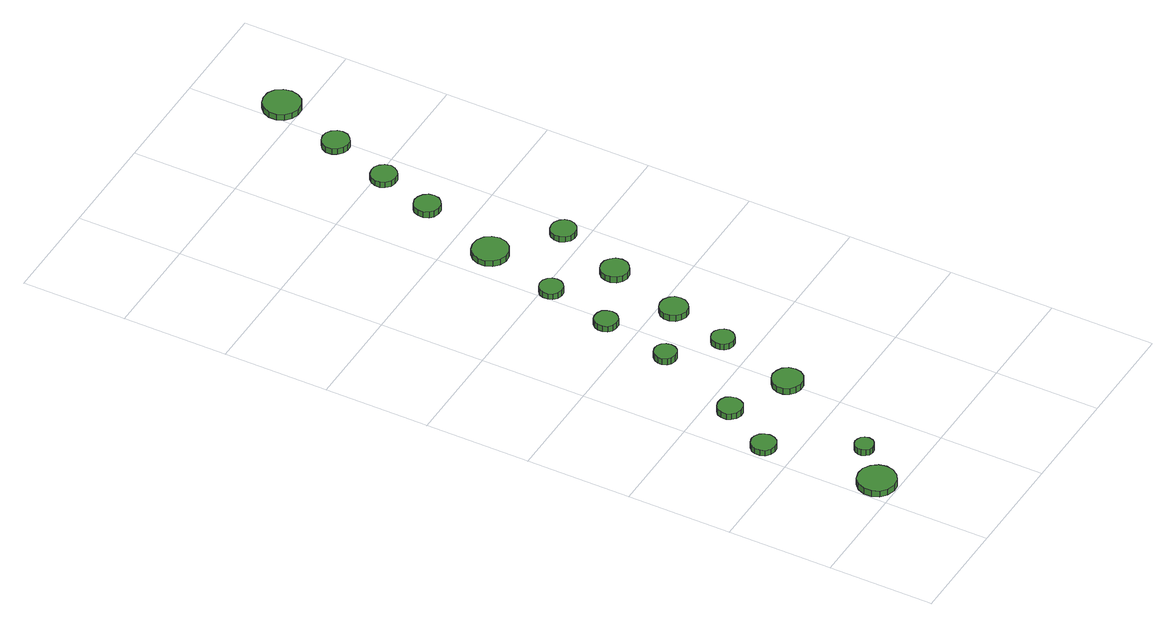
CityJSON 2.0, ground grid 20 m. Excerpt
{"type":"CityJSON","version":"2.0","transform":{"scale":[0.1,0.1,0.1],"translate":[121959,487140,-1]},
"CityObjects":{
"tree1":{"type":"SolitaryVegetationObject","attributes":{"function":"something"},"geometry":[{"type":"MultiSurface","lod":"1","boundaries":[[[0,1,2,3,4,5,6,7,8,9,10,11,12,13,14]],[[15,16,17,18,19,20,21,22,23,24,25,26,27,28,29]],[[0,29,28,1]],[[1,28,27,2]],[[2,27,26,3]],[[3,26,25,4]],[[4,25,24,5]],[[5,24,23,6]],[[6,23,22,7]],[[7,22,21,8]],[[8,21,20,9]],[[9,20,19,10]],[[10,19,18,11]],[[11,18,17,12]],[[12,17,16,13]],[[13,16,15,14]],[[14,15,29,0]]]}]},
"tree2":{"type":"SolitaryVegetationObject","attributes":{"function":"something"},"geometry":[{"type":"MultiSurface","lod":"1","boundaries":[[[30,31,32,33,34,35,36,37,38,39,40,41,42,43,44]],[[45,46,47,48,49,50,51,52,53,54,55,56,57,58,59]],[[30,59,58,31]],[[31,58,57,32]],[[32,57,56,33]],[[33,56,55,34]],[[34,55,54,35]],[[35,54,53,36]],[[36,53,52,37]],[[37,52,51,38]],[[38,51,50,39]],[[39,50,49,40]],[[40,49,48,41]],[[41,48,47,42]],[[42,47,46,43]],[[43,46,45,44]],[[44,45,59,30]]]}]},
"tree3":{"type":"SolitaryVegetationObject","attributes":{"function":"something"},"geometry":[{"type":"MultiSurface","lod":"1","boundaries":[[[60,61,62,63,64,65,66,67,68,69,70,71,72,73,74]],[[75,76,77,78,79,80,81,82,83,84,85,86,87,88,89]],[[60,89,88,61]],[[61,88,87,62]],[[62,87,86,63]],[[63,86,85,64]],[[64,85,84,65]],[[65,84,83,66]],[[66,83,82,67]],[[67,82,81,68]],[[68,81,80,69]],[[69,80,79,70]],[[70,79,78,71]],[[71,78,77,72]],[[72,77,76,73]],[[73,76,75,74]],[[74,75,89,60]]]}]},
"tree4":{"type":"SolitaryVegetationObject","attributes":{"function":"something"},"geometry":[{"type":"MultiSurface","lod":"1","boundaries":[[[90,91,92,93,94,95,96,97,98,99,100,101,102,103,104]],[[105,106,107,108,109,110,111,112,113,114,115,116,117,118,119]],[[90,119,118,91]],[[91,118,117,92]],[[92,117,116,93]],[[93,116,115,94]],[[94,115,114,95]],[[95,114,113,96]],[[96,113,112,97]],[[97,112,111,98]],[[98,111,110,99]],[[99,110,109,100]],[[100,109,108,101]],[[101,108,107,102]],[[102,107,106,103]],[[103,106,105,104]],[[104,105,119,90]]]}]},
"tree5":{"type":"SolitaryVegetationObject","attributes":{"function":"something"},"geometry":[{"type":"MultiSurface","lod":"1","boundaries":[[[120,121,122,123,124,125,126,127,128,129,130,131,132,133,134]],[[135,136,137,138,139,140,141,142,143,144,145,146,147,148,149]],[[120,149,148,121]],[[121,148,147,122]],[[122,147,146,123]],[[123,146,145,124]],[[124,145,144,125]],[[125,144,143,126]],[[126,143,142,127]],[[127,142,141,128]],[[128,141,140,129]],[[129,140,139,130]],[[130,139,138,131]],[[131,138,137,132]],[[132,137,136,133]],[[133,136,135,134]],[[134,135,149,120]]]}]},
"tree6":{"type":"SolitaryVegetationObject","attributes":{"function":"something"},"geometry":[{"type":"MultiSurface","lod":"1","boundaries":[[[150,151,152,153,154,155,156,157,158,159,160,161,162,163,164]],[[165,166,167,168,169,170,171,172,173,174,175,176,177,178,179]],[[150,179,178,151]],[[151,178,177,152]],[[152,177,176,153]],[[153,176,175,154]],[[154,175,174,155]],[[155,174,173,156]],[[156,173,172,157]],[[157,172,171,158]],[[158,171,170,159]],[[159,170,169,160]],[[160,169,168,161]],[[161,168,167,162]],[[162,167,166,163]],[[163,166,165,164]],[[164,165,179,150]]]}]},
"tree7":{"type":"SolitaryVegetationObject","attributes":{"function":"something"},"geometry":[{"type":"MultiSurface","lod":"1","boundaries":[[[180,181,182,183,184,185,186,187,188,189,190,191,192,193,194]],[[195,196,197,198,199,200,201,202,203,204,205,206,207,208,209]],[[180,209,208,181]],[[181,208,207,182]],[[182,207,206,183]],[[183,206,205,184]],[[184,205,204,185]],[[185,204,203,186]],[[186,203,202,187]],[[187,202,201,188]],[[188,201,200,189]],[[189,200,199,190]],[[190,199,198,191]],[[191,198,197,192]],[[192,197,196,193]],[[193,196,195,194]],[[194,195,209,180]]]}]},
"tree8":{"type":"SolitaryVegetationObject","attributes":{"function":"something"},"geometry":[{"type":"MultiSurface","lod":"1","boundaries":[[[210,211,212,213,214,215,216,217,218,219,220,221,222,223,224]],[[225,226,227,228,229,230,231,232,233,234,235,236,237,238,239]],[[210,239,238,211]],[[211,238,237,212]],[[212,237,236,213]],[[213,236,235,214]],[[214,235,234,215]],[[215,234,233,216]],[[216,233,232,217]],[[217,232,231,218]],[[218,231,230,219]],[[219,230,229,220]],[[220,229,228,221]],[[221,228,227,222]],[[222,227,226,223]],[[223,226,225,224]],[[224,225,239,210]]]}]},
"tree9":{"type":"SolitaryVegetationObject","attributes":{"function":"something"},"geometry":[{"type":"MultiSurface","lod":"1","boundaries":[[[240,241,242,243,244,245,246,247,248,249,250,251,252,253,254]],[[255,256,257,258,259,260,261,262,263,264,265,266,267,268,269]],[[240,269,268,241]],[[241,268,267,242]],[[242,267,266,243]],[[243,266,265,244]],[[244,265,264,245]],[[245,264,263,246]],[[246,263,262,247]],[[247,262,261,248]],[[248,261,260,249]],[[249,260,259,250]],[[250,259,258,251]],[[251,258,257,252]],[[252,257,256,253]],[[253,256,255,254]],[[254,255,269,240]]]}]},
"tree10":{"type":"SolitaryVegetationObject","attributes":{"function":"something"},"geometry":[{"type":"MultiSurface","lod":"1","boundaries":[[[270,271,272,273,274,275,276,277,278,279,280,281,282,283,284]],[[285,286,287,288,289,290,291,292,293,294,295,296,297,298,299]],[[270,299,298,271]],[[271,298,297,272]],[[272,297,296,273]],[[273,296,295,274]],[[274,295,294,275]],[[275,294,293,276]],[[276,293,292,277]],[[277,292,291,278]],[[278,291,290,279]],[[279,290,289,280]],[[280,289,288,281]],[[281,288,287,282]],[[282,287,286,283]],[[283,286,285,284]],[[284,285,299,270]]]}]},
"tree11":{"type":"SolitaryVegetationObject","attributes":{"function":"something"},"geometry":[{"type":"MultiSurface","lod":"1","boundaries":[[[300,301,302,303,304,305,306,307,308,309,310,311,312,313,314]],[[315,316,317,318,319,320,321,322,323,324,325,326,327,328,329]],[[300,329,328,301]],[[301,328,327,302]],[[302,327,326,303]],[[303,326,325,304]],[[304,325,324,305]],[[305,324,323,306]],[[306,323,322,307]],[[307,322,321,308]],[[308,321,320,309]],[[309,320,319,310]],[[310,319,318,311]],[[311,318,317,312]],[[312,317,316,313]],[[313,316,315,314]],[[314,315,329,300]]]}]},
"tree12":{"type":"SolitaryVegetationObject","attributes":{"function":"something"},"geometry":[{"type":"MultiSurface","lod":"1","boundaries":[[[330,331,332,333,334,335,336,337,338,339,340,341,342,343,344]],[[345,346,347,348,349,350,351,352,353,354,355,356,357,358,359]],[[330,359,358,331]],[[331,358,357,332]],[[332,357,356,333]],[[333,356,355,334]],[[334,355,354,335]],[[335,354,353,336]],[[336,353,352,337]],[[337,352,351,338]],[[338,351,350,339]],[[339,350,349,340]],[[340,349,348,341]],[[341,348,347,342]],[[342,347,346,343]],[[343,346,345,344]],[[344,345,359,330]]]}]},
"tree13":{"type":"SolitaryVegetationObject","attributes":{"function":"something"},"geometry":[{"type":"MultiSurface","lod":"1","boundaries":[[[360,361,362,363,364,365,366,367,368,369,370,371,372,373,374]],[[375,376,377,378,379,380,381,382,383,384,385,386,387,388,389]],[[360,389,388,361]],[[361,388,387,362]],[[362,387,386,363]],[[363,386,385,364]],[[364,385,384,365]],[[365,384,383,366]],[[366,383,382,367]],[[367,382,381,368]],[[368,381,380,369]],[[369,380,379,370]],[[370,379,378,371]],[[371,378,377,372]],[[372,377,376,373]],[[373,376,375,374]],[[374,375,389,360]]]}]},
"tree14":{"type":"SolitaryVegetationObject","attributes":{"function":"something"},"geometry":[{"type":"MultiSurface","lod":"1","boundaries":[[[390,391,392,393,394,395,396,397,398,399,400,401,402,403,404]],[[405,406,407,408,409,410,411,412,413,414,415,416,417,418,419]],[[390,419,418,391]],[[391,418,417,392]],[[392,417,416,393]],[[393,416,415,394]],[[394,415,414,395]],[[395,414,413,396]],[[396,413,412,397]],[[397,412,411,398]],[[398,411,410,399]],[[399,410,409,400]],[[400,409,408,401]],[[401,408,407,402]],[[402,407,406,403]],[[403,406,405,404]],[[404,405,419,390]]]}]},
"tree15":{"type":"SolitaryVegetationObject","attributes":{"function":"something"},"geometry":[{"type":"MultiSurface","lod":"1","boundaries":[[[420,421,422,423,424,425,426,427,428,429,430,431,432,433,434]],[[435,436,437,438,439,440,441,442,443,444,445,446,447,448,449]],[[420,449,448,421]],[[421,448,447,422]],[[422,447,446,423]],[[423,446,445,424]],[[424,445,444,425]],[[425,444,443,426]],[[426,443,442,427]],[[427,442,441,428]],[[428,441,440,429]],[[429,440,439,430]],[[430,439,438,431]],[[431,438,437,432]],[[432,437,436,433]],[[433,436,435,434]],[[434,435,449,420]]]}]},
"tree16":{"type":"SolitaryVegetationObject","attributes":{"function":"something"},"geometry":[{"type":"MultiSurface","lod":"1","boundaries":[[[450,451,452,453,454,455,456,457,458,459,460,461,462,463,464]],[[465,466,467,468,469,470,471,472,473,474,475,476,477,478,479]],[[450,479,478,451]],[[451,478,477,452]],[[452,477,476,453]],[[453,476,475,454]],[[454,475,474,455]],[[455,474,473,456]],[[456,473,472,457]],[[457,472,471,458]],[[458,471,470,459]],[[459,470,469,460]],[[460,469,468,461]],[[461,468,467,462]],[[462,467,466,463]],[[463,466,465,464]],[[464,465,479,450]]]}]},
"tree17":{"type":"SolitaryVegetationObject","attributes":{"function":"something"},"geometry":[{"type":"MultiSurface","lod":"1","boundaries":[[[480,481,482,483,484,485,486,487,488,489,490,491,492,493,494]],[[495,496,497,498,499,500,501,502,503,504,505,506,507,508,509]],[[480,509,508,481]],[[481,508,507,482]],[[482,507,506,483]],[[483,506,505,484]],[[484,505,504,485]],[[485,504,503,486]],[[486,503,502,487]],[[487,502,501,488]],[[488,501,500,489]],[[489,500,499,490]],[[490,499,498,491]],[[491,498,497,492]],[[492,497,496,493]],[[493,496,495,494]],[[494,495,509,480]]]}]}
},
"vertices":[
[73,38,25],[70,52,25],[61,64,25],[48,72,25],[34,73,25],[19,69,25],[8,59,25],[2,45,25],[2,30,25],[8,16,25],[19,6,25],[34,2,25],[48,3,25],[61,11,25],[70,23,25],[70,23,12],[61,11,12],[48,3,12],[34,2,12],[19,6,12],[8,16,12],[2,30,12],[2,45,12],[8,59,12],[19,69,12],[34,73,12],[48,72,12],[61,64,12],[70,52,12],[73,38,12],
[50,257,25],[48,266,25],[43,274,25],[34,279,25],[25,280,25],[16,277,25],[8,270,25],[5,262,25],[5,252,25],[8,243,25],[16,237,25],[25,234,25],[34,235,25],[43,240,25],[48,247,25],[48,247,13],[43,240,13],[34,235,13],[25,234,13],[16,237,13],[8,243,13],[5,252,13],[5,262,13],[8,270,13],[16,277,13],[25,280,13],[34,279,13],[43,274,13],[48,266,13],[50,257,13],
[126,102,25],[124,109,25],[120,115,25],[113,118,25],[106,119,25],[99,117,25],[94,112,25],[91,105,25],[91,98,25],[94,91,25],[99,86,25],[106,84,25],[113,85,25],[120,88,25],[124,94,25],[124,94,12],[120,88,12],[113,85,12],[106,84,12],[99,86,12],[94,91,12],[91,98,12],[91,105,12],[94,112,12],[99,117,12],[106,119,12],[113,118,12],[120,115,12],[124,109,12],[126,102,12],
[106,354,28],[104,364,28],[99,372,28],[90,376,28],[81,377,28],[71,374,28],[64,368,28],[60,359,28],[60,349,28],[64,341,28],[71,334,28],[81,331,28],[90,332,28],[99,337,28],[104,345,28],[104,345,15],[99,337,15],[90,332,15],[81,331,15],[71,334,15],[64,341,15],[60,349,15],[60,359,15],[64,368,15],[71,374,15],[81,377,15],[90,376,15],[99,372,15],[104,364,15],[106,354,15],
[223,301,29],[221,313,29],[214,323,29],[203,328,29],[191,330,29],[180,326,29],[171,318,29],[166,307,29],[166,295,29],[171,284,29],[180,277,29],[191,273,29],[203,274,29],[214,280,29],[221,290,29],[221,290,16],[214,280,16],[203,274,16],[191,273,16],[180,277,16],[171,284,16],[166,295,16],[166,307,16],[171,318,16],[180,326,16],[191,330,16],[203,328,16],[214,323,16],[221,313,16],[223,301,16],
[178,523,28],[176,532,28],[171,539,28],[164,543,28],[155,544,28],[146,541,28],[140,535,28],[136,527,28],[136,519,28],[140,510,28],[146,505,28],[155,502,28],[164,503,28],[171,507,28],[176,514,28],[176,514,15],[171,507,15],[164,503,15],[155,502,15],[146,505,15],[140,510,15],[136,519,15],[136,527,15],[140,535,15],[146,541,15],[155,544,15],[164,543,15],[171,539,15],[176,532,15],[178,523,15],
[260,453,29],[258,462,29],[253,469,29],[245,474,29],[236,475,29],[228,472,29],[221,466,29],[218,458,29],[218,449,29],[221,441,29],[228,435,29],[236,432,29],[245,433,29],[253,438,29],[258,445,29],[258,445,17],[253,438,17],[245,433,17],[236,432,17],[228,435,17],[221,441,17],[218,449,17],[218,458,17],[221,466,17],[228,472,17],[236,475,17],[245,474,17],[253,469,17],[258,462,17],[260,453,17],
[211,658,24],[209,667,24],[204,675,24],[196,679,24],[187,680,24],[178,678,24],[171,671,24],[168,663,24],[168,654,24],[171,645,24],[178,639,24],[187,637,24],[196,637,24],[204,642,24],[209,649,24],[209,649,12],[204,642,12],[196,637,12],[187,637,12],[178,639,12],[171,645,12],[168,654,12],[168,663,12],[171,671,12],[178,678,12],[187,680,12],[196,679,12],[204,675,12],[209,667,12],[211,658,12],
[301,571,24],[299,582,24],[293,590,24],[283,596,24],[272,597,24],[262,594,24],[254,586,24],[250,577,24],[250,566,24],[254,556,24],[262,549,24],[272,545,24],[283,546,24],[293,552,24],[299,561,24],[299,561,11],[293,552,11],[283,546,11],[272,545,11],[262,549,11],[254,556,11],[250,566,11],[250,577,11],[254,586,11],[262,594,11],[272,597,11],[283,596,11],[293,590,11],[299,582,11],[301,571,11],
[242,784,24],[240,793,24],[235,800,24],[227,805,24],[218,806,24],[209,803,24],[202,797,24],[199,789,24],[199,779,24],[202,771,24],[209,765,24],[218,762,24],[227,763,24],[235,768,24],[240,775,24],[240,775,12],[235,768,12],[227,763,12],[218,762,12],[209,765,12],[202,771,12],[199,779,12],[199,789,12],[202,797,12],[209,803,12],[218,806,12],[227,805,12],[235,800,12],[240,793,12],[242,784,12],
[285,922,30],[282,936,30],[274,947,30],[261,954,30],[247,955,30],[234,951,30],[224,942,30],[218,929,30],[218,915,30],[224,902,30],[234,893,30],[247,888,30],[261,890,30],[274,897,30],[282,908,30],[282,908,18],[274,897,18],[261,890,18],[247,888,18],[234,893,18],[224,902,18],[218,915,18],[218,929,18],[224,942,18],[234,951,18],[247,955,18],[261,954,18],[274,947,18],[282,936,18],[285,922,18],
[343,711,24],[341,722,24],[334,730,24],[325,736,24],[314,737,24],[304,734,24],[296,726,24],[292,716,24],[292,706,24],[296,696,24],[304,688,24],[314,685,24],[325,686,24],[334,692,24],[341,700,24],[341,700,11],[334,692,11],[325,686,11],[314,685,11],[304,688,11],[296,696,11],[292,706,11],[292,716,11],[296,726,11],[304,734,11],[314,737,11],[325,736,11],[334,730,11],[341,722,11],[343,711,11],
[388,839,27],[386,848,27],[380,856,27],[371,861,27],[362,862,27],[352,859,27],[345,853,27],[341,844,27],[341,834,27],[345,825,27],[352,818,27],[362,815,27],[371,816,27],[380,821,27],[386,829,27],[386,829,15],[380,821,15],[371,816,15],[362,815,15],[352,818,15],[345,825,15],[341,834,15],[341,844,15],[345,853,15],[352,859,15],[362,862,15],[371,861,15],[380,856,15],[386,848,15],[388,839,15],
[331,1077,30],[329,1087,30],[323,1095,30],[314,1100,30],[304,1102,30],[294,1098,30],[287,1092,30],[283,1082,30],[283,1072,30],[287,1063,30],[294,1056,30],[304,1053,30],[314,1054,30],[323,1059,30],[329,1067,30],[329,1067,17],[323,1059,17],[314,1054,17],[304,1053,17],[294,1056,17],[287,1063,17],[283,1072,17],[283,1082,17],[287,1092,17],[294,1098,17],[304,1102,17],[314,1100,17],[323,1095,17],[329,1087,17],[331,1077,17],
[373,1186,23],[370,1196,23],[364,1204,23],[356,1209,23],[346,1210,23],[336,1207,23],[328,1200,23],[324,1191,23],[324,1181,23],[328,1172,23],[336,1165,23],[346,1162,23],[356,1163,23],[364,1168,23],[370,1176,23],[370,1176,11],[364,1168,11],[356,1163,11],[346,1162,11],[336,1165,11],[328,1172,11],[324,1181,11],[324,1191,11],[328,1200,11],[336,1207,11],[346,1210,11],[356,1209,11],[364,1204,11],[370,1196,11],[373,1186,11],
[414,1304,22],[412,1314,22],[405,1323,22],[396,1328,22],[386,1329,22],[376,1326,22],[368,1319,22],[363,1309,22],[363,1298,22],[368,1289,22],[376,1282,22],[386,1278,22],[396,1279,22],[405,1285,22],[412,1293,22],[412,1293,10],[405,1285,10],[396,1279,10],[386,1278,10],[376,1282,10],[368,1289,10],[363,1298,10],[363,1309,10],[368,1319,10],[376,1326,10],[386,1329,10],[396,1328,10],[405,1323,10],[412,1314,10],[414,1304,10],
[463,1432,26],[460,1447,26],[452,1459,26],[439,1466,26],[424,1467,26],[411,1463,26],[400,1453,26],[394,1440,26],[394,1425,26],[400,1412,26],[411,1402,26],[424,1397,26],[439,1399,26],[452,1406,26],[460,1418,26],[460,1418,14],[452,1406,14],[439,1399,14],[424,1397,14],[411,1402,14],[400,1412,14],[394,1425,14],[394,1440,14],[400,1453,14],[411,1463,14],[424,1467,14],[439,1466,14],[452,1459,14],[460,1447,14],[463,1432,14]
]}
